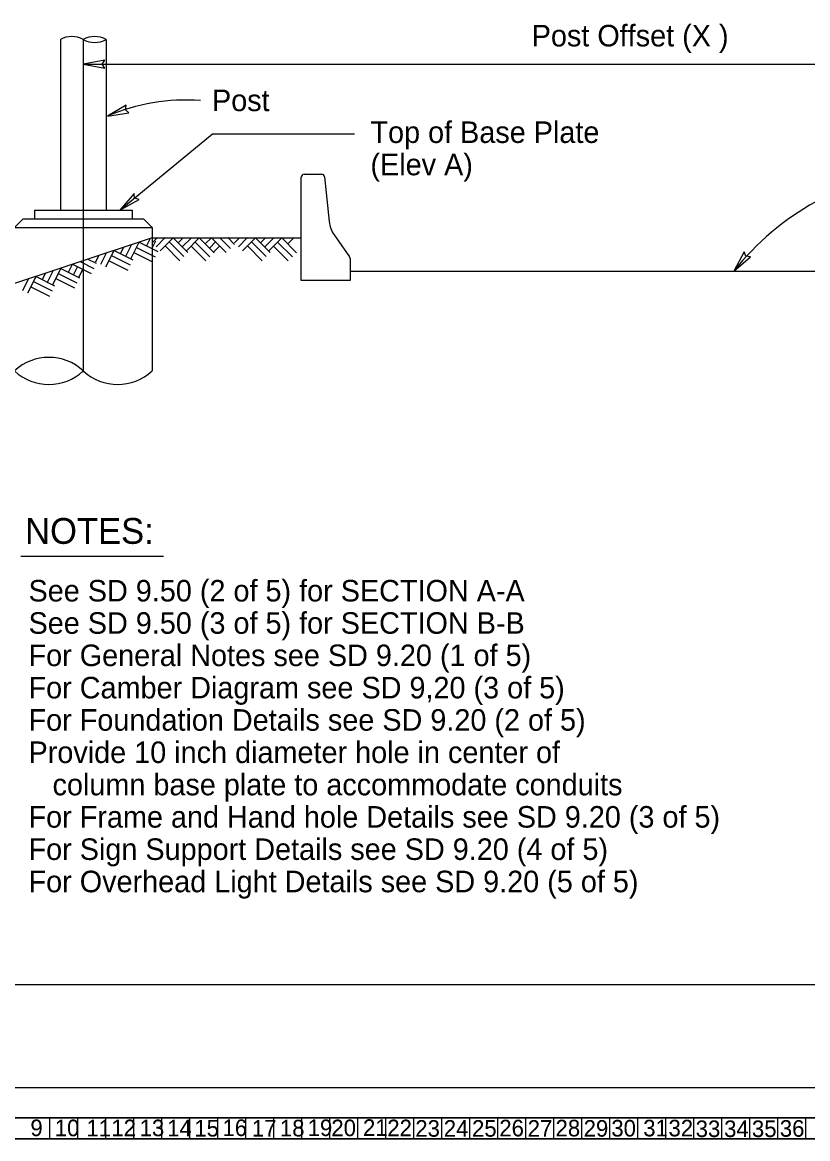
# Model space of a CAD drawing. Extents: x 0 to 2.83, y -0.03 to 1.83.
# Drawn here: x 0.241 to 0.716, y -0.031 to 0.644 of the extents above; entities that cross this region are included whole.
import ezdxf

# ---------------------------------------------------------------- set-up
doc = ezdxf.new("R2010")
doc.units = 0
for name, color, linetype in [('10', 7, 'Continuous'), ('11', 7, 'Continuous'), ('12', 7, 'Continuous'), ('13', 7, 'Continuous'), ('14', 7, 'Continuous'), ('15', 7, 'Continuous'), ('16', 7, 'Continuous'), ('17', 7, 'Continuous'), ('18', 7, 'Continuous'), ('19', 7, 'Continuous'), ('20', 7, 'Continuous'), ('21', 7, 'Continuous'), ('22', 7, 'Continuous'), ('23', 7, 'Continuous'), ('24', 7, 'Continuous'), ('25', 7, 'Continuous'), ('26', 7, 'Continuous'), ('27', 7, 'Continuous'), ('28', 7, 'Continuous'), ('29', 7, 'Continuous'), ('30', 7, 'Continuous'), ('31', 7, 'Continuous'), ('32', 7, 'Continuous'), ('33', 7, 'Continuous'), ('34', 7, 'Continuous'), ('35', 7, 'Continuous'), ('36', 7, 'Continuous'), ('5', 7, 'Continuous'), ('50', 7, 'Continuous'), ('52', 7, 'Continuous'), ('55', 7, 'Continuous'), ('57', 7, 'Continuous'), ('62', 7, 'Continuous'), ('63', 7, 'Continuous'), ('9', 7, 'Continuous')]:
    doc.layers.add(name, color=color, linetype=linetype)

msp = doc.modelspace()

# ---------------------------------------------------------------- linework, layer by layer
at = {"layer": '5'}
for p, q in [((0.31931, 0.51395), (0.19502, 0.47253)), ((0.31604, 0.50883), (0.31844, 0.51363)), ((0.31931, 0.51395), (0.40951, 0.51395)), ((0.31931, 0.51093), (0.32233, 0.51395)), ((0.32177, 0.50848), (0.32724, 0.51396)), ((0.32422, 0.50602), (0.33205, 0.51386)), ((0.33205, 0.51386), (0.34096, 0.50495)), ((0.33514, 0.51086), (0.33816, 0.51387)), ((0.3376, 0.50841), (0.34308, 0.51388)), ((0.34005, 0.50595), (0.34788, 0.51378)), ((0.34788, 0.51378), (0.35679, 0.50487)), ((0.35152, 0.51013), (0.35531, 0.51392)), ((0.35531, 0.51392), (0.36422, 0.50501)), ((0.3602, 0.51394), (0.36668, 0.50747)), ((0.36507, 0.51399), (0.36913, 0.50992)), ((0.36913, 0.51093), (0.37214, 0.51395)), ((0.37158, 0.50848), (0.37706, 0.51396)), ((0.37404, 0.50602), (0.38187, 0.51386)), ((0.38187, 0.51386), (0.39078, 0.50495)), ((0.38497, 0.51086), (0.38798, 0.51387)), ((0.38742, 0.50841), (0.39289, 0.51388)), ((0.38988, 0.50595), (0.3977, 0.51378)), ((0.3977, 0.51378), (0.40661, 0.50487)), ((0.40134, 0.51013), (0.40513, 0.51392)), ((0.29144, 0.49631), (0.2964, 0.50621)), ((0.2964, 0.50621), (0.30767, 0.50058)), ((0.30028, 0.50436), (0.30218, 0.50816)), ((0.30338, 0.5028), (0.30684, 0.50972)), ((0.30649, 0.50125), (0.31144, 0.51115)), ((0.30989, 0.50805), (0.32116, 0.50241)), ((0.31144, 0.51115), (0.32271, 0.50551)), ((0.31915, 0.50728), (0.32155, 0.51208)), ((0.32714, 0.50895), (0.33605, 0.50004)), ((0.32959, 0.5114), (0.3385, 0.50249)), ((0.34298, 0.50887), (0.35188, 0.49996)), ((0.34543, 0.51132), (0.35433, 0.50241)), ((0.35398, 0.50767), (0.35777, 0.51146)), ((0.35643, 0.50523), (0.36022, 0.50901)), ((0.37696, 0.50895), (0.38587, 0.50004)), ((0.37942, 0.5114), (0.38833, 0.50249)), ((0.39279, 0.50887), (0.4017, 0.49996)), ((0.39525, 0.51132), (0.40416, 0.50241)), ((0.28041, 0.50103), (0.28555, 0.49846)), ((0.28523, 0.49941), (0.28714, 0.50323)), ((0.28833, 0.49786), (0.2918, 0.50479)), ((0.29329, 0.50001), (0.30456, 0.49437)), ((0.29484, 0.50311), (0.30611, 0.49747)), ((0.30833, 0.50494), (0.3196, 0.49931)), ((0.25612, 0.48705), (0.25958, 0.49397)), ((0.25923, 0.4855), (0.26417, 0.49541)), ((0.26417, 0.49541), (0.27544, 0.48976)), ((0.26877, 0.49309), (0.27117, 0.49788)), ((0.27117, 0.49788), (0.28244, 0.49225)), ((0.27188, 0.49153), (0.27428, 0.49633)), ((0.27499, 0.48999), (0.27739, 0.49477)), ((0.27581, 0.49945), (0.284, 0.49536)), ((0.24108, 0.48211), (0.24453, 0.48904)), ((0.24418, 0.48056), (0.24913, 0.49046)), ((0.24758, 0.48736), (0.25884, 0.48172)), ((0.24913, 0.49046), (0.2604, 0.48483)), ((0.25301, 0.48861), (0.25492, 0.49241)), ((0.26107, 0.48919), (0.27233, 0.48356)), ((0.26262, 0.4923), (0.27389, 0.48666)), ((0.24603, 0.48426), (0.25729, 0.47862))]:
    msp.add_line(p, q, dxfattribs=at)
at = {"layer": '50'}
for p, q in [((0.40951, 0.4881), (0.40951, 0.55056)), ((0.41125, 0.5523), (0.42183, 0.5523)), ((0.42357, 0.55074), (0.4264, 0.52377)), ((0.23611, 0.52015), (0.24131, 0.52535)), ((0.23611, 0.52015), (0.31931, 0.52015)), ((0.24131, 0.52535), (0.31411, 0.52535)), ((0.31931, 0.52015), (0.31411, 0.52535)), ((0.31931, 0.52015), (0.31931, 0.43339)), ((0.42944, 0.51563), (0.43871, 0.5024)), ((0.43902, 0.5014), (0.43902, 0.4881)), ((0.43902, 0.49373), (2.4572, 0.49373)), ((0.43902, 0.4881), (0.40951, 0.4881))]:
    msp.add_line(p, q, dxfattribs=at)
for centre, radius, start, end in [((0.41125, 0.55056), 0.00174, 90, 180), ((0.42184, 0.55056), 0.00174, 6.00901, 90), ((0.44367, 0.52559), 0.01736, 186.00914, 214.99178), ((0.43729, 0.5014), 0.00174, 0, 34.99202), ((0.25691, 0.41114), 0.03045, 46.92086, 133.07915), ((0.25691, 0.45563), 0.03045, 226.92085, 313.07914), ((0.29851, 0.45563), 0.03045, 226.92086, 313.07915)]:
    msp.add_arc(centre, radius, start, end, dxfattribs=at)
at = {"layer": '52'}
for p, q in [((0.26384, 0.63379), (0.26384, 0.53055)), ((0.29158, 0.63379), (0.29158, 0.53055)), ((0.24824, 0.53055), (0.30718, 0.53055)), ((0.24824, 0.53055), (0.24824, 0.5256)), ((0.30718, 0.53055), (0.30718, 0.5256))]:
    msp.add_line(p, q, dxfattribs=at)
for centre, start, end in [((0.27077, 0.6212), 61.17186, 118.82814), ((0.28463, 0.6212), 61.17186, 118.82814), ((0.28463, 0.64638), 241.17186, 298.82814)]:
    msp.add_arc(centre, 0.01437, start, end, dxfattribs=at)
at = {"layer": '55'}
for p, q in [((0.27771, 0.63379), (0.27771, 0.43255)), ((0.27771, 0.6188), (0.95589, 0.6188)), ((0.29992, 0.53055), (0.3558, 0.57669)), ((0.3558, 0.57669), (0.44183, 0.57669))]:
    msp.add_line(p, q, dxfattribs=at)
for points in [[(0.27771, 0.6188), (0.29068, 0.6164), (0.28922, 0.6188), (0.2907, 0.62121)], [(0.29229, 0.58745), (0.30533, 0.5895), (0.30315, 0.59127), (0.30374, 0.59404)], [(0.29992, 0.53055), (0.31145, 0.53696), (0.30879, 0.53787), (0.3084, 0.54068)], [(0.67124, 0.49373), (0.68114, 0.50246), (0.67835, 0.50278), (0.67737, 0.50544)]]:
    msp.add_lwpolyline(points, close=True, dxfattribs=at)
for centre, radius, start, end in [((0.3399, 0.47557), 0.12158, 85.90619, 113.05421), ((0.79815, 0.3941), 0.16135, 95.73368, 141.8664)]:
    msp.add_arc(centre, radius, start, end, dxfattribs=at)
at = {"layer": '57'}
msp.add_line((0.23991, 0.32133), (0.32624, 0.32133), dxfattribs=at)
at = {"layer": '62'}
for p, q in [((0.10494, -0.01804), (1.17174, -0.01804)), ((0.10494, -0.01804), (1.17174, -0.01804)), ((0.10496, -0.0181), (1.17175, -0.0181)), ((0.10496, -0.0181), (1.17175, -0.0181)), ((0.25734, -0.01804), (0.25734, -0.03074)), ((0.25734, -0.01804), (0.25734, -0.03074)), ((0.25736, -0.0181), (0.25736, -0.0308)), ((0.25736, -0.0181), (0.25736, -0.0308)), ((0.27428, -0.01804), (0.27428, -0.03074)), ((0.27428, -0.01804), (0.27428, -0.03074)), ((0.27429, -0.0181), (0.27429, -0.0308)), ((0.27429, -0.0181), (0.27429, -0.0308)), ((0.29121, -0.01804), (0.29121, -0.03074)), ((0.29121, -0.01804), (0.29121, -0.03074)), ((0.29122, -0.0181), (0.29122, -0.0308)), ((0.29122, -0.0181), (0.29122, -0.0308)), ((0.30814, -0.01804), (0.30814, -0.03074)), ((0.30814, -0.01804), (0.30814, -0.03074)), ((0.30816, -0.0181), (0.30816, -0.0308)), ((0.30816, -0.0181), (0.30816, -0.0308)), ((0.32508, -0.01804), (0.32508, -0.03074)), ((0.32508, -0.01804), (0.32508, -0.03074)), ((0.32509, -0.0181), (0.32509, -0.0308)), ((0.32509, -0.0181), (0.32509, -0.0308)), ((0.34201, -0.01804), (0.34201, -0.03074)), ((0.34201, -0.01804), (0.34201, -0.03074)), ((0.34202, -0.0181), (0.34202, -0.0308)), ((0.34202, -0.0181), (0.34202, -0.0308)), ((0.35894, -0.01804), (0.35894, -0.03074)), ((0.35894, -0.01804), (0.35894, -0.03074)), ((0.35896, -0.0181), (0.35896, -0.0308)), ((0.35896, -0.0181), (0.35896, -0.0308)), ((0.37588, -0.01804), (0.37588, -0.03074)), ((0.37588, -0.01804), (0.37588, -0.03074)), ((0.37589, -0.0181), (0.37589, -0.0308)), ((0.37589, -0.0181), (0.37589, -0.0308)), ((0.39281, -0.01804), (0.39281, -0.03074)), ((0.39281, -0.01804), (0.39281, -0.03074)), ((0.39282, -0.0181), (0.39282, -0.0308)), ((0.39282, -0.0181), (0.39282, -0.0308)), ((0.40974, -0.01804), (0.40974, -0.03074)), ((0.40974, -0.01804), (0.40974, -0.03074)), ((0.40976, -0.0181), (0.40976, -0.0308)), ((0.40976, -0.0181), (0.40976, -0.0308)), ((0.42668, -0.01804), (0.42668, -0.03074)), ((0.42668, -0.01804), (0.42668, -0.03074)), ((0.42669, -0.0181), (0.42669, -0.0308)), ((0.42669, -0.0181), (0.42669, -0.0308)), ((0.44361, -0.01804), (0.44361, -0.03074)), ((0.44361, -0.01804), (0.44361, -0.03074)), ((0.44362, -0.0181), (0.44362, -0.0308)), ((0.44362, -0.0181), (0.44362, -0.0308)), ((0.46054, -0.01804), (0.46054, -0.03074)), ((0.46054, -0.01804), (0.46054, -0.03074)), ((0.46056, -0.0181), (0.46056, -0.0308)), ((0.46056, -0.0181), (0.46056, -0.0308)), ((0.47748, -0.01804), (0.47748, -0.03074)), ((0.47748, -0.01804), (0.47748, -0.03074)), ((0.47749, -0.0181), (0.47749, -0.0308)), ((0.47749, -0.0181), (0.47749, -0.0308)), ((0.49441, -0.01804), (0.49441, -0.03074)), ((0.49441, -0.01804), (0.49441, -0.03074)), ((0.49442, -0.0181), (0.49442, -0.0308)), ((0.49442, -0.0181), (0.49442, -0.0308)), ((0.51134, -0.01804), (0.51134, -0.03074)), ((0.51134, -0.01804), (0.51134, -0.03074)), ((0.51136, -0.0181), (0.51136, -0.0308)), ((0.51136, -0.0181), (0.51136, -0.0308)), ((0.52828, -0.01804), (0.52828, -0.03074)), ((0.52828, -0.01804), (0.52828, -0.03074)), ((0.52829, -0.0181), (0.52829, -0.0308)), ((0.52829, -0.0181), (0.52829, -0.0308)), ((0.54521, -0.01804), (0.54521, -0.03074)), ((0.54521, -0.01804), (0.54521, -0.03074)), ((0.54522, -0.0181), (0.54522, -0.0308)), ((0.54522, -0.0181), (0.54522, -0.0308)), ((0.56214, -0.01804), (0.56214, -0.03074)), ((0.56214, -0.01804), (0.56214, -0.03074)), ((0.56216, -0.0181), (0.56216, -0.0308)), ((0.56216, -0.0181), (0.56216, -0.0308)), ((0.57908, -0.01804), (0.57908, -0.03074)), ((0.57908, -0.01804), (0.57908, -0.03074)), ((0.57909, -0.0181), (0.57909, -0.0308)), ((0.57909, -0.0181), (0.57909, -0.0308)), ((0.59601, -0.01804), (0.59601, -0.03074)), ((0.59601, -0.01804), (0.59601, -0.03074)), ((0.59602, -0.0181), (0.59602, -0.0308)), ((0.59602, -0.0181), (0.59602, -0.0308)), ((0.61294, -0.01804), (0.61294, -0.03074)), ((0.61294, -0.01804), (0.61294, -0.03074)), ((0.61296, -0.0181), (0.61296, -0.0308)), ((0.61296, -0.0181), (0.61296, -0.0308)), ((0.62988, -0.01804), (0.62988, -0.03074)), ((0.62988, -0.01804), (0.62988, -0.03074)), ((0.62989, -0.0181), (0.62989, -0.0308)), ((0.62989, -0.0181), (0.62989, -0.0308)), ((0.64681, -0.01804), (0.64681, -0.03074)), ((0.64681, -0.01804), (0.64681, -0.03074)), ((0.64682, -0.0181), (0.64682, -0.0308)), ((0.64682, -0.0181), (0.64682, -0.0308)), ((0.66374, -0.01804), (0.66374, -0.03074)), ((0.66374, -0.01804), (0.66374, -0.03074)), ((0.66376, -0.0181), (0.66376, -0.0308)), ((0.66376, -0.0181), (0.66376, -0.0308)), ((0.68068, -0.01804), (0.68068, -0.03074)), ((0.68068, -0.01804), (0.68068, -0.03074)), ((0.68069, -0.0181), (0.68069, -0.0308)), ((0.68069, -0.0181), (0.68069, -0.0308)), ((0.69761, -0.01804), (0.69761, -0.03074)), ((0.69761, -0.01804), (0.69761, -0.03074)), ((0.69762, -0.0181), (0.69762, -0.0308)), ((0.69762, -0.0181), (0.69762, -0.0308)), ((0.71454, -0.01804), (0.71454, -0.03074)), ((0.71454, -0.01804), (0.71454, -0.03074)), ((0.71456, -0.0181), (0.71456, -0.0308)), ((0.71456, -0.0181), (0.71456, -0.0308)), ((0.10494, -0.03074), (1.17174, -0.03074)), ((0.10494, -0.03074), (1.17174, -0.03074)), ((0.10496, -0.0308), (1.17175, -0.0308)), ((0.10496, -0.0308), (1.17175, -0.0308))]:
    msp.add_line(p, q, dxfattribs=at)
at = {"layer": '63'}
msp.add_line((2.83333, 0), (0, 0), dxfattribs=at)
msp.add_line((2.83333, 0), (0, 0), dxfattribs=at)
msp.add_lwpolyline([(2.72918, 1.77077), (0.10418, 1.77077), (0.10418, 0.06244), (2.72918, 0.06244)], close=True, dxfattribs=at)

# ---------------------------------------------------------------- texts
at = {"layer": '10'}
for p in [(0.26046, -0.02928), (0.26046, -0.02928), (0.26047, -0.02934), (0.26047, -0.02934)]:
    msp.add_text('10', height=0.01, rotation=360, dxfattribs=at).set_placement(p)
at = {"layer": '11'}
for p in [(0.2796, -0.02937), (0.2796, -0.02937), (0.27961, -0.02942), (0.27961, -0.02942)]:
    msp.add_text('11', height=0.01, rotation=360, dxfattribs=at).set_placement(p)
at = {"layer": '12'}
for p in [(0.29469, -0.02925), (0.29469, -0.02925), (0.29471, -0.0293), (0.29471, -0.0293)]:
    msp.add_text('12', height=0.01, rotation=360, dxfattribs=at).set_placement(p)
at = {"layer": '13'}
for p in [(0.31181, -0.02928), (0.31181, -0.02928), (0.31182, -0.02933), (0.31182, -0.02933)]:
    msp.add_text('13', height=0.01, rotation=360, dxfattribs=at).set_placement(p)
at = {"layer": '14'}
for p in [(0.32844, -0.02939), (0.32844, -0.02939), (0.32846, -0.02944), (0.32846, -0.02944)]:
    msp.add_text('14', height=0.01, rotation=360, dxfattribs=at).set_placement(p)
at = {"layer": '15'}
for p in [(0.34488, -0.02946), (0.34488, -0.02946), (0.34489, -0.02951), (0.34489, -0.02951)]:
    msp.add_text('15', height=0.01, rotation=360, dxfattribs=at).set_placement(p)
at = {"layer": '16'}
for p in [(0.3619, -0.02918), (0.3619, -0.02918), (0.36191, -0.02923), (0.36191, -0.02923)]:
    msp.add_text('16', height=0.01, rotation=360, dxfattribs=at).set_placement(p)
at = {"layer": '17'}
for p in [(0.3797, -0.02946), (0.3797, -0.02946), (0.37971, -0.02951), (0.37971, -0.02951)]:
    msp.add_text('17', height=0.01, rotation=360, dxfattribs=at).set_placement(p)
at = {"layer": '18'}
for p in [(0.39663, -0.02938), (0.39663, -0.02938), (0.39664, -0.02943), (0.39664, -0.02943)]:
    msp.add_text('18', height=0.01, rotation=360, dxfattribs=at).set_placement(p)
at = {"layer": '19'}
for p in [(0.4134, -0.02918), (0.4134, -0.02918), (0.41342, -0.02923), (0.41342, -0.02923)]:
    msp.add_text('19', height=0.01, rotation=360, dxfattribs=at).set_placement(p)
at = {"layer": '20'}
for p in [(0.42774, -0.02926), (0.42774, -0.02926), (0.42776, -0.02931), (0.42776, -0.02931)]:
    msp.add_text('20', height=0.01, rotation=360, dxfattribs=at).set_placement(p)
at = {"layer": '21'}
for p in [(0.44688, -0.02909), (0.44688, -0.02909), (0.44689, -0.02914), (0.44689, -0.02914)]:
    msp.add_text('21', height=0.01, rotation=360, dxfattribs=at).set_placement(p)
at = {"layer": '22'}
for p in [(0.46158, -0.02929), (0.46158, -0.02929), (0.46159, -0.02934), (0.46159, -0.02934)]:
    msp.add_text('22', height=0.01, rotation=360, dxfattribs=at).set_placement(p)
at = {"layer": '23'}
for p in [(0.47852, -0.02958), (0.47852, -0.02958), (0.47853, -0.02963), (0.47853, -0.02963)]:
    msp.add_text('23', height=0.01, rotation=360, dxfattribs=at).set_placement(p)
at = {"layer": '24'}
for p in [(0.49576, -0.02958), (0.49576, -0.02958), (0.49577, -0.02963), (0.49577, -0.02963)]:
    msp.add_text('24', height=0.01, rotation=360, dxfattribs=at).set_placement(p)
at = {"layer": '25'}
for p in [(0.51281, -0.02958), (0.51281, -0.02958), (0.51282, -0.02963), (0.51282, -0.02963)]:
    msp.add_text('25', height=0.01, rotation=360, dxfattribs=at).set_placement(p)
at = {"layer": '26'}
for p in [(0.52931, -0.02936), (0.52931, -0.02936), (0.52932, -0.02941), (0.52932, -0.02941)]:
    msp.add_text('26', height=0.01, rotation=360, dxfattribs=at).set_placement(p)
at = {"layer": '27'}
for p in [(0.54648, -0.02958), (0.54648, -0.02958), (0.54649, -0.02963), (0.54649, -0.02963)]:
    msp.add_text('27', height=0.01, rotation=360, dxfattribs=at).set_placement(p)
at = {"layer": '28'}
for p in [(0.56333, -0.02938), (0.56333, -0.02938), (0.56334, -0.02943), (0.56334, -0.02943)]:
    msp.add_text('28', height=0.01, rotation=360, dxfattribs=at).set_placement(p)
at = {"layer": '29'}
for p in [(0.58033, -0.02956), (0.58033, -0.02956), (0.58034, -0.02961), (0.58034, -0.02961)]:
    msp.add_text('29', height=0.01, rotation=360, dxfattribs=at).set_placement(p)
at = {"layer": '30'}
for p in [(0.59706, -0.02946), (0.59706, -0.02946), (0.59707, -0.02951), (0.59707, -0.02951)]:
    msp.add_text('30', height=0.01, rotation=360, dxfattribs=at).set_placement(p)
at = {"layer": '31'}
for p in [(0.61636, -0.02938), (0.61636, -0.02938), (0.61637, -0.02943), (0.61637, -0.02943)]:
    msp.add_text('31', height=0.01, rotation=360, dxfattribs=at).set_placement(p)
at = {"layer": '32'}
for p in [(0.63163, -0.02938), (0.63163, -0.02938), (0.63165, -0.02943), (0.63165, -0.02943)]:
    msp.add_text('32', height=0.01, rotation=360, dxfattribs=at).set_placement(p)
at = {"layer": '33'}
for p in [(0.64808, -0.02978), (0.64808, -0.02978), (0.64809, -0.02983), (0.64809, -0.02983)]:
    msp.add_text('33', height=0.01, rotation=360, dxfattribs=at).set_placement(p)
at = {"layer": '34'}
for p in [(0.66527, -0.02978), (0.66527, -0.02978), (0.66528, -0.02984), (0.66528, -0.02984)]:
    msp.add_text('34', height=0.01, rotation=360, dxfattribs=at).set_placement(p)
at = {"layer": '35'}
for p in [(0.68209, -0.02978), (0.68209, -0.02978), (0.68211, -0.02984), (0.68211, -0.02984)]:
    msp.add_text('35', height=0.01, rotation=360, dxfattribs=at).set_placement(p)
at = {"layer": '36'}
for p in [(0.69895, -0.02958), (0.69895, -0.02958), (0.69896, -0.02964), (0.69896, -0.02964)]:
    msp.add_text('36', height=0.01, rotation=360, dxfattribs=at).set_placement(p)
at = {"layer": '57'}
for s, height, p in [('Post Offset (X )', 0.013025, (0.54891, 0.62959)), ('Post', 0.013025, (0.35556, 0.59046)), ('Top of Base Plate', 0.013025, (0.45139, 0.57121)), ('(Elev A)', 0.013025, (0.45139, 0.55167)), ('NOTES:', 0.015625, (0.24254, 0.32884)), ('See SD 9.50 (2 of 5) for SECTION A-A', 0.013025, (0.24461, 0.29399)), ('See SD 9.50 (3 of 5) for SECTION B-B', 0.013025, (0.24461, 0.27446)), ('For General Notes see SD 9.20 (1 of 5)', 0.013025, (0.24461, 0.25492)), ('For Camber Diagram see SD 9,20 (3 of 5)', 0.013025, (0.24461, 0.23539)), ('For Foundation Details see SD 9.20 (2 of 5)', 0.013025, (0.24461, 0.21586)), ('Provide 10 inch diameter hole in center of', 0.013025, (0.24461, 0.19632)), ('   column base plate to accommodate conduits', 0.013025, (0.24461, 0.17679)), ('For Frame and Hand hole Details see SD 9.20 (3 of 5)', 0.013025, (0.24461, 0.15726)), ('For Sign Support Details see SD 9.20 (4 of 5)', 0.013025, (0.24461, 0.13772)), ('For Overhead Light Details see SD 9.20 (5 of 5)', 0.013025, (0.24461, 0.11819))]:
    msp.add_text(s, height=height, dxfattribs=at).set_placement(p)
at = {"layer": '9'}
for p in [(0.24573, -0.02921), (0.24573, -0.02921), (0.24574, -0.02926), (0.24574, -0.02926)]:
    msp.add_text('9', height=0.01, rotation=360, dxfattribs=at).set_placement(p)

doc.saveas('drawing.dxf')
